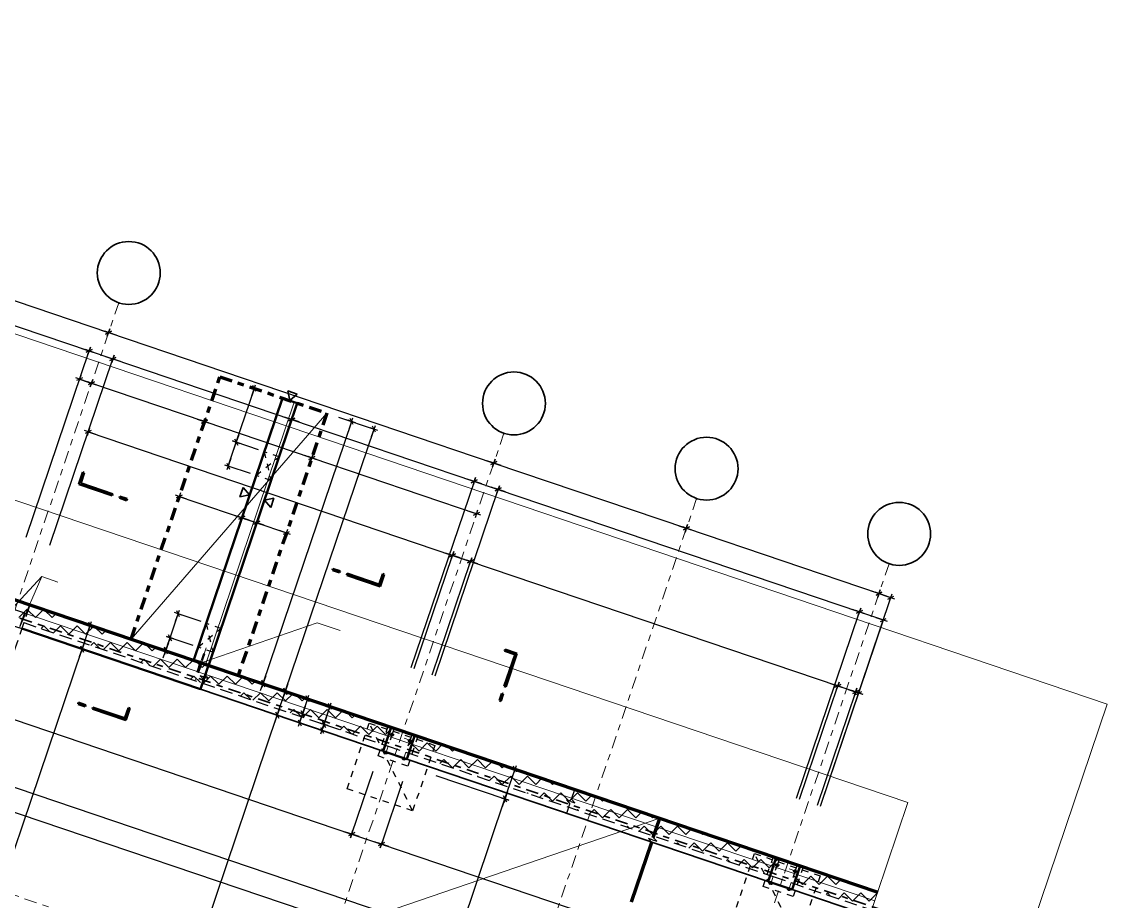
# Model space of a CAD drawing. Header units: metres. Extents: x 2661608 to 2661648.6, y 1209464.3 to 1209501.1.
# Drawn here: x 2661631.29 to 2661648.55, y 1209486.44 to 1209500.42 of the extents above; entities that cross this region are included whole.
import ezdxf

# ---------------------------------------------------------------- set-up
doc = ezdxf.new("R2010")
doc.units = ezdxf.units.M
for name, pattern in [('AUSGEZOGEN', [0]), ('GETRENNT2_S6', [0.3, 0.2, -0.1]), ('PHANTOM2_S8', [0.3, 0.2, -0.05, 0, -0.05]), ('STRICHLINIE_S4', [0.1, 0.05, -0.05]), ('STRICHPUNKT2_S5', [0.15, 0.1, -0.05]), ('VERDECKT2_S2', [0.025, 0, -0.025])]:
    doc.linetypes.add(name, pattern=pattern)
for name, color, linetype, lineweight in [('TB_639', 7, 'AUSGEZOGEN', 25), ('TB_640', 7, 'AUSGEZOGEN', 25), ('TB_641', 7, 'AUSGEZOGEN', 25), ('TB_642', 7, 'AUSGEZOGEN', 25), ('TB_643', 7, 'AUSGEZOGEN', 25), ('TB_645', 7, 'AUSGEZOGEN', 25), ('TB_646', 7, 'AUSGEZOGEN', 25), ('TB_649', 7, 'AUSGEZOGEN', 25), ('TB_650', 7, 'AUSGEZOGEN', 25), ('TB_651', 7, 'AUSGEZOGEN', 25), ('TB_652', 7, 'AUSGEZOGEN', 25)]:
    doc.layers.add(name, color=color, linetype=linetype, lineweight=lineweight)

msp = doc.modelspace()

# ---------------------------------------------------------------- linework, layer by layer
at = {"color": 0, "linetype": 'ByBlock', "lineweight": -2}
for p, q in [((2661632.552, 1209495.516), (2661632.73, 1209495.456)), ((2661632.789, 1209495.436), (2661632.611, 1209495.496)), ((2661632.623, 1209495.453), (2661632.718, 1209495.5)), ((2661632.718, 1209495.5), (2661632.623, 1209495.453)), ((2661632.65, 1209495.417), (2661632.691, 1209495.536)), ((2661632.691, 1209495.536), (2661632.65, 1209495.417)), ((2661632.242, 1209495.225), (2661632.42, 1209495.165)), ((2661632.479, 1209495.145), (2661632.302, 1209495.205)), ((2661632.313, 1209495.162), (2661632.408, 1209495.209)), ((2661632.408, 1209495.209), (2661632.313, 1209495.162)), ((2661632.341, 1209495.126), (2661632.381, 1209495.244)), ((2661632.381, 1209495.244), (2661632.341, 1209495.126)), ((2661632.621, 1209495.097), (2661632.799, 1209495.037)), ((2661632.858, 1209495.017), (2661632.68, 1209495.077)), ((2661632.692, 1209495.033), (2661632.787, 1209495.08)), ((2661632.787, 1209495.08), (2661632.692, 1209495.033)), ((2661632.72, 1209494.998), (2661632.76, 1209495.116)), ((2661632.76, 1209495.116), (2661632.72, 1209494.998)), ((2661632.228, 1209494.795), (2661632.188, 1209494.676)), ((2661632.327, 1209494.695), (2661632.149, 1209494.755)), ((2661632.256, 1209494.759), (2661632.161, 1209494.712)), ((2661632.279, 1209494.711), (2661632.457, 1209494.651)), ((2661632.516, 1209494.631), (2661632.339, 1209494.691)), ((2661632.35, 1209494.648), (2661632.445, 1209494.695)), ((2661632.445, 1209494.695), (2661632.35, 1209494.648)), ((2661632.378, 1209494.612), (2661632.418, 1209494.73)), ((2661632.418, 1209494.73), (2661632.378, 1209494.612)), ((2661635.048, 1209494.566), (2661634.929, 1209494.606)), ((2661634.948, 1209494.468), (2661635.008, 1209494.645)), ((2661635.012, 1209494.538), (2661634.965, 1209494.634)), ((2661634.079, 1209494.102), (2661634.257, 1209494.042)), ((2661634.15, 1209494.038), (2661634.245, 1209494.085)), ((2661634.245, 1209494.085), (2661634.15, 1209494.038)), ((2661634.177, 1209494.003), (2661634.218, 1209494.121)), ((2661634.218, 1209494.121), (2661634.177, 1209494.003)), ((2661635.463, 1209494.135), (2661635.64, 1209494.075)), ((2661635.7, 1209494.055), (2661635.522, 1209494.115)), ((2661635.534, 1209494.071), (2661635.629, 1209494.118)), ((2661635.629, 1209494.118), (2661635.534, 1209494.071)), ((2661635.561, 1209494.036), (2661635.601, 1209494.154)), ((2661635.601, 1209494.154), (2661635.561, 1209494.036)), ((2661636.496, 1209493.943), (2661636.556, 1209494.121)), ((2661636.56, 1209494.014), (2661636.513, 1209494.109)), ((2661632.465, 1209493.857), (2661632.288, 1209493.917)), ((2661632.394, 1209493.92), (2661632.299, 1209493.873)), ((2661632.367, 1209493.956), (2661632.327, 1209493.837)), ((2661634.316, 1209494.022), (2661634.138, 1209494.082)), ((2661636.595, 1209494.042), (2661636.477, 1209494.082)), ((2661636.951, 1209493.922), (2661636.832, 1209493.962)), ((2661636.851, 1209493.823), (2661636.912, 1209494.001)), ((2661636.915, 1209493.894), (2661636.868, 1209493.989)), ((2661634.759, 1209493.713), (2661634.641, 1209493.754)), ((2661634.641, 1209493.754), (2661634.759, 1209493.713)), ((2661634.66, 1209493.615), (2661634.72, 1209493.793)), ((2661634.723, 1209493.686), (2661634.676, 1209493.781)), ((2661634.676, 1209493.781), (2661634.723, 1209493.686)), ((2661634.74, 1209493.852), (2661634.68, 1209493.674)), ((2661634.548, 1209493.402), (2661634.595, 1209493.307)), ((2661634.612, 1209493.473), (2661634.551, 1209493.295)), ((2661635.784, 1209493.525), (2661635.962, 1209493.465)), ((2661636.021, 1209493.445), (2661635.843, 1209493.505)), ((2661635.855, 1209493.461), (2661635.95, 1209493.508)), ((2661635.95, 1209493.508), (2661635.855, 1209493.461)), ((2661635.882, 1209493.425), (2661635.923, 1209493.544)), ((2661635.923, 1209493.544), (2661635.882, 1209493.425)), ((2661638.677, 1209493.443), (2661638.855, 1209493.382)), ((2661638.914, 1209493.362), (2661638.736, 1209493.423)), ((2661638.748, 1209493.379), (2661638.843, 1209493.426)), ((2661638.843, 1209493.426), (2661638.748, 1209493.379)), ((2661638.776, 1209493.343), (2661638.816, 1209493.462)), ((2661638.816, 1209493.462), (2661638.776, 1209493.343)), ((2661634.512, 1209493.375), (2661634.631, 1209493.335)), ((2661638.368, 1209493.152), (2661638.545, 1209493.091)), ((2661638.604, 1209493.071), (2661638.427, 1209493.131)), ((2661638.438, 1209493.088), (2661638.533, 1209493.135)), ((2661638.533, 1209493.135), (2661638.438, 1209493.088)), ((2661638.466, 1209493.052), (2661638.506, 1209493.171)), ((2661638.506, 1209493.171), (2661638.466, 1209493.052)), ((2661633.912, 1209492.83), (2661633.735, 1209492.89)), ((2661633.842, 1209492.894), (2661633.747, 1209492.847)), ((2661633.814, 1209492.929), (2661633.774, 1209492.811)), ((2661638.746, 1209493.023), (2661638.924, 1209492.963)), ((2661638.983, 1209492.943), (2661638.806, 1209493.003)), ((2661638.817, 1209492.96), (2661638.912, 1209493.007)), ((2661638.912, 1209493.007), (2661638.817, 1209492.96)), ((2661638.845, 1209492.924), (2661638.885, 1209493.042)), ((2661638.885, 1209493.042), (2661638.845, 1209492.924)), ((2661634.67, 1209492.574), (2661634.848, 1209492.513)), ((2661634.907, 1209492.493), (2661634.729, 1209492.554)), ((2661634.741, 1209492.51), (2661634.836, 1209492.557)), ((2661634.836, 1209492.557), (2661634.741, 1209492.51)), ((2661634.769, 1209492.474), (2661634.809, 1209492.593)), ((2661634.809, 1209492.593), (2661634.769, 1209492.474)), ((2661638.405, 1209492.637), (2661638.582, 1209492.577)), ((2661638.475, 1209492.574), (2661638.571, 1209492.621)), ((2661638.503, 1209492.538), (2661638.543, 1209492.657)), ((2661634.907, 1209492.493), (2661635.085, 1209492.433)), ((2661635.144, 1209492.413), (2661634.966, 1209492.473)), ((2661634.978, 1209492.43), (2661635.073, 1209492.477)), ((2661635.073, 1209492.477), (2661634.978, 1209492.43)), ((2661635.005, 1209492.394), (2661635.045, 1209492.513)), ((2661635.045, 1209492.513), (2661635.005, 1209492.394)), ((2661641.74, 1209492.406), (2661641.917, 1209492.346)), ((2661641.977, 1209492.326), (2661641.799, 1209492.386)), ((2661641.811, 1209492.342), (2661641.906, 1209492.389)), ((2661641.906, 1209492.389), (2661641.811, 1209492.342)), ((2661641.838, 1209492.306), (2661641.878, 1209492.425)), ((2661641.878, 1209492.425), (2661641.838, 1209492.306)), ((2661635.381, 1209492.333), (2661635.558, 1209492.273)), ((2661635.451, 1209492.27), (2661635.547, 1209492.316)), ((2661635.479, 1209492.234), (2661635.519, 1209492.352)), ((2661638.022, 1209491.975), (2661638.2, 1209491.915)), ((2661638.259, 1209491.895), (2661638.081, 1209491.955)), ((2661638.093, 1209491.912), (2661638.188, 1209491.959)), ((2661638.188, 1209491.959), (2661638.093, 1209491.912)), ((2661638.12, 1209491.876), (2661638.16, 1209491.994)), ((2661638.16, 1209491.994), (2661638.12, 1209491.876)), ((2661638.306, 1209491.879), (2661638.484, 1209491.819)), ((2661638.543, 1209491.799), (2661638.365, 1209491.859)), ((2661638.377, 1209491.815), (2661638.472, 1209491.862)), ((2661638.472, 1209491.862), (2661638.377, 1209491.815)), ((2661638.405, 1209491.78), (2661638.445, 1209491.898)), ((2661638.445, 1209491.898), (2661638.405, 1209491.78)), ((2661644.802, 1209491.369), (2661644.98, 1209491.309)), ((2661645.039, 1209491.289), (2661644.862, 1209491.349)), ((2661644.873, 1209491.305), (2661644.968, 1209491.352)), ((2661644.968, 1209491.352), (2661644.873, 1209491.305)), ((2661644.901, 1209491.27), (2661644.941, 1209491.388)), ((2661644.941, 1209491.388), (2661644.901, 1209491.27)), ((2661645.09, 1209491.205), (2661645.13, 1209491.324)), ((2661644.992, 1209491.305), (2661645.169, 1209491.245)), ((2661645.063, 1209491.241), (2661645.158, 1209491.288)), ((2661633.835, 1209490.986), (2661633.717, 1209491.026)), ((2661633.736, 1209490.887), (2661633.796, 1209491.065)), ((2661633.8, 1209490.958), (2661633.753, 1209491.053)), ((2661644.493, 1209491.078), (2661644.67, 1209491.018)), ((2661644.729, 1209490.998), (2661644.552, 1209491.058)), ((2661644.563, 1209491.014), (2661644.659, 1209491.061)), ((2661644.659, 1209491.061), (2661644.563, 1209491.014)), ((2661644.591, 1209490.978), (2661644.631, 1209491.097)), ((2661644.631, 1209491.097), (2661644.591, 1209490.978)), ((2661632.437, 1209490.804), (2661632.319, 1209490.844)), ((2661632.338, 1209490.706), (2661632.398, 1209490.884)), ((2661632.402, 1209490.777), (2661632.355, 1209490.872)), ((2661644.871, 1209490.949), (2661645.049, 1209490.889)), ((2661644.942, 1209490.886), (2661645.037, 1209490.933)), ((2661644.97, 1209490.85), (2661645.01, 1209490.969)), ((2661633.707, 1209490.607), (2661633.589, 1209490.647)), ((2661633.589, 1209490.647), (2661633.707, 1209490.607)), ((2661633.608, 1209490.508), (2661633.668, 1209490.686)), ((2661633.671, 1209490.579), (2661633.624, 1209490.674)), ((2661633.624, 1209490.674), (2661633.671, 1209490.579)), ((2661633.688, 1209490.745), (2661633.628, 1209490.568)), ((2661632.309, 1209490.425), (2661632.191, 1209490.466)), ((2661632.191, 1209490.466), (2661632.309, 1209490.425)), ((2661632.21, 1209490.327), (2661632.27, 1209490.505)), ((2661632.273, 1209490.398), (2661632.226, 1209490.493)), ((2661632.226, 1209490.493), (2661632.273, 1209490.398)), ((2661632.29, 1209490.564), (2661632.23, 1209490.386)), ((2661633.54, 1209490.309), (2661633.601, 1209490.487)), ((2661633.554, 1209490.466), (2661633.601, 1209490.371)), ((2661633.617, 1209490.537), (2661633.557, 1209490.359)), ((2661633.604, 1209490.38), (2661633.557, 1209490.475)), ((2661633.557, 1209490.475), (2661633.604, 1209490.38)), ((2661633.621, 1209490.546), (2661633.56, 1209490.369)), ((2661633.518, 1209490.438), (2661633.636, 1209490.398)), ((2661633.64, 1209490.408), (2661633.521, 1209490.448)), ((2661633.521, 1209490.448), (2661633.64, 1209490.408)), ((2661635.088, 1209489.785), (2661635.148, 1209489.963)), ((2661635.102, 1209489.942), (2661635.149, 1209489.847)), ((2661635.165, 1209490.013), (2661635.105, 1209489.835)), ((2661635.152, 1209489.856), (2661635.105, 1209489.951)), ((2661635.105, 1209489.951), (2661635.152, 1209489.856)), ((2661635.169, 1209490.022), (2661635.108, 1209489.845)), ((2661635.066, 1209489.914), (2661635.184, 1209489.874)), ((2661635.188, 1209489.884), (2661635.069, 1209489.924)), ((2661635.069, 1209489.924), (2661635.188, 1209489.884)), ((2661635.54, 1209489.754), (2661635.421, 1209489.794)), ((2661635.421, 1209489.794), (2661635.54, 1209489.754)), ((2661635.44, 1209489.656), (2661635.5, 1209489.833)), ((2661635.504, 1209489.726), (2661635.457, 1209489.822)), ((2661635.457, 1209489.822), (2661635.504, 1209489.726)), ((2661635.521, 1209489.892), (2661635.46, 1209489.715)), ((2661644.147, 1209489.901), (2661644.325, 1209489.841)), ((2661644.384, 1209489.821), (2661644.206, 1209489.881)), ((2661644.218, 1209489.838), (2661644.313, 1209489.885)), ((2661644.313, 1209489.885), (2661644.218, 1209489.838)), ((2661644.245, 1209489.802), (2661644.286, 1209489.921)), ((2661644.286, 1209489.921), (2661644.245, 1209489.802)), ((2661644.431, 1209489.805), (2661644.609, 1209489.745)), ((2661644.479, 1209489.789), (2661644.656, 1209489.729)), ((2661644.668, 1209489.725), (2661644.49, 1209489.785)), ((2661644.502, 1209489.742), (2661644.597, 1209489.789)), ((2661644.597, 1209489.789), (2661644.502, 1209489.742)), ((2661644.53, 1209489.706), (2661644.57, 1209489.824)), ((2661644.57, 1209489.824), (2661644.53, 1209489.706)), ((2661644.55, 1209489.726), (2661644.645, 1209489.773)), ((2661644.577, 1209489.69), (2661644.617, 1209489.808)), ((2661635.895, 1209489.634), (2661635.776, 1209489.674)), ((2661635.796, 1209489.535), (2661635.856, 1209489.713)), ((2661635.859, 1209489.606), (2661635.812, 1209489.701)), ((2661635.312, 1209489.277), (2661635.372, 1209489.454)), ((2661635.376, 1209489.348), (2661635.329, 1209489.443)), ((2661635.329, 1209489.443), (2661635.376, 1209489.348)), ((2661635.392, 1209489.514), (2661635.332, 1209489.336)), ((2661635.815, 1209489.397), (2661635.696, 1209489.437)), ((2661635.696, 1209489.437), (2661635.815, 1209489.397)), ((2661635.715, 1209489.299), (2661635.775, 1209489.476)), ((2661635.779, 1209489.369), (2661635.732, 1209489.465)), ((2661635.732, 1209489.465), (2661635.779, 1209489.369)), ((2661635.796, 1209489.535), (2661635.735, 1209489.358)), ((2661636.25, 1209489.513), (2661636.132, 1209489.554)), ((2661636.151, 1209489.415), (2661636.211, 1209489.593)), ((2661636.214, 1209489.486), (2661636.167, 1209489.581)), ((2661635.411, 1209489.375), (2661635.293, 1209489.415)), ((2661635.293, 1209489.415), (2661635.411, 1209489.375)), ((2661635.648, 1209489.295), (2661635.767, 1209489.255)), ((2661635.684, 1209489.322), (2661635.731, 1209489.227)), ((2661635.747, 1209489.393), (2661635.687, 1209489.216)), ((2661636.154, 1209489.229), (2661636.035, 1209489.269)), ((2661636.035, 1209489.269), (2661636.154, 1209489.229)), ((2661636.103, 1209489.273), (2661636.042, 1209489.095)), ((2661636.055, 1209489.131), (2661636.115, 1209489.309)), ((2661636.118, 1209489.202), (2661636.071, 1209489.297)), ((2661636.071, 1209489.297), (2661636.118, 1209489.202)), ((2661636.135, 1209489.368), (2661636.075, 1209489.19)), ((2661636.003, 1209489.175), (2661636.122, 1209489.135)), ((2661636.039, 1209489.202), (2661636.086, 1209489.107)), ((2661639.094, 1209488.419), (2661639.154, 1209488.596)), ((2661639.157, 1209488.49), (2661639.11, 1209488.585)), ((2661639.193, 1209488.517), (2661639.075, 1209488.557)), ((2661639.033, 1209488.043), (2661638.914, 1209488.084)), ((2661638.914, 1209488.084), (2661639.033, 1209488.043)), ((2661638.933, 1209487.945), (2661638.993, 1209488.123)), ((2661638.997, 1209488.016), (2661638.95, 1209488.111)), ((2661638.95, 1209488.111), (2661638.997, 1209488.016)), ((2661639.013, 1209488.182), (2661638.953, 1209488.004)), ((2661636.417, 1209487.547), (2661636.595, 1209487.487)), ((2661636.654, 1209487.467), (2661636.476, 1209487.527)), ((2661636.488, 1209487.483), (2661636.583, 1209487.53)), ((2661636.583, 1209487.53), (2661636.488, 1209487.483)), ((2661636.515, 1209487.448), (2661636.556, 1209487.566)), ((2661636.556, 1209487.566), (2661636.515, 1209487.448)), ((2661636.891, 1209487.386), (2661637.068, 1209487.326)), ((2661637.127, 1209487.306), (2661636.95, 1209487.366)), ((2661636.962, 1209487.323), (2661637.057, 1209487.37)), ((2661637.057, 1209487.37), (2661636.962, 1209487.323)), ((2661636.989, 1209487.287), (2661637.029, 1209487.406)), ((2661637.029, 1209487.406), (2661636.989, 1209487.287))]:
    msp.add_line(p, q, dxfattribs=at)
at = {"layer": 'TB_639', "color": 191, "linetype": 'AUSGEZOGEN', "lineweight": 13, "transparency": 33554687}
for p, q in [((2661618.088, 1209497.246), (2661645.381, 1209488.006)), ((2661645.381, 1209488.006), (2661638.425, 1209467.461))]:
    msp.add_line(p, q, dxfattribs=at)
at = {"layer": 'TB_640', "color": 191, "linetype": 'AUSGEZOGEN', "lineweight": 13, "transparency": 33554687}
for p, q in [((2661634.214, 1209490.213), (2661635.622, 1209494.371)), ((2661644.9, 1209486.585), (2661631.038, 1209491.278)), ((2661644.852, 1209486.443), (2661631.132, 1209491.088))]:
    msp.add_line(p, q, dxfattribs=at)
at = {"layer": 'TB_640', "color": 7, "linetype": 'AUSGEZOGEN', "lineweight": 18, "transparency": 33554687}
msp.add_line((2661634.072, 1209490.261), (2661634.214, 1209490.213), dxfattribs=at)
at = {"layer": 'TB_641', "color": 7, "linetype": 'AUSGEZOGEN', "lineweight": 50, "transparency": 33554687}
for p, q in [((2661634.258, 1209490.188), (2661617.607, 1209495.826)), ((2661634.025, 1209490.277), (2661635.433, 1209494.436)), ((2661635.669, 1209494.355), (2661635.433, 1209494.436)), ((2661634.262, 1209490.197), (2661635.669, 1209494.355)), ((2661631.289, 1209490.771), (2661634.13, 1209489.809)), ((2661634.025, 1209490.277), (2661634.262, 1209490.197)), ((2661634.13, 1209489.809), (2661634.258, 1209490.188)), ((2661637.163, 1209489.204), (2661637.035, 1209488.825)), ((2661637.542, 1209489.076), (2661637.163, 1209489.204)), ((2661637.542, 1209489.076), (2661637.163, 1209489.204)), ((2661637.414, 1209488.697), (2661637.542, 1209489.076)), ((2661637.035, 1209488.825), (2661637.414, 1209488.697)), ((2661637.035, 1209488.825), (2661637.414, 1209488.697)), ((2661643.288, 1209487.131), (2661643.16, 1209486.752)), ((2661643.667, 1209487.002), (2661643.288, 1209487.131)), ((2661643.667, 1209487.002), (2661643.288, 1209487.131)), ((2661643.667, 1209487.002), (2661643.539, 1209486.623)), ((2661643.16, 1209486.752), (2661643.539, 1209486.623)), ((2661643.16, 1209486.752), (2661643.539, 1209486.623))]:
    msp.add_line(p, q, dxfattribs=at)
at = {"layer": 'TB_641', "color": 7, "linetype": 'AUSGEZOGEN', "lineweight": 35, "transparency": 33554687}
for p, q in [((2661635.668, 1209494.498), (2661635.52, 1209494.548)), ((2661635.52, 1209494.548), (2661635.551, 1209494.395)), ((2661635.551, 1209494.395), (2661635.668, 1209494.498)), ((2661634.759, 1209492.865), (2661634.809, 1209493.012)), ((2661634.911, 1209492.895), (2661634.759, 1209492.865)), ((2661634.809, 1209493.012), (2661634.911, 1209492.895)), ((2661635.3, 1209492.846), (2661635.148, 1209492.815)), ((2661635.148, 1209492.815), (2661635.25, 1209492.698)), ((2661635.25, 1209492.698), (2661635.3, 1209492.846)), ((2661634.258, 1209490.188), (2661637.163, 1209489.204)), ((2661634.13, 1209489.809), (2661637.035, 1209488.825)), ((2661643.288, 1209487.131), (2661637.542, 1209489.076)), ((2661637.414, 1209488.697), (2661643.16, 1209486.752)), ((2661644.9, 1209486.585), (2661643.667, 1209487.002)), ((2661643.539, 1209486.623), (2661644.772, 1209486.206))]:
    msp.add_line(p, q, dxfattribs=at)
at = {"layer": 'TB_641', "color": 7, "linetype": 'AUSGEZOGEN', "lineweight": 25, "transparency": 33554687}
for p, q in [((2661631.189, 1209491.069), (2661631.331, 1209491.021)), ((2661631.331, 1209491.021), (2661631.257, 1209490.803)), ((2661631.136, 1209490.823), (2661631.289, 1209490.771))]:
    msp.add_line(p, q, dxfattribs=at)
at = {"layer": 'TB_641', "color": 1, "linetype": 'AUSGEZOGEN', "lineweight": 25, "transparency": 33554687}
for p, q in [((2661634.207, 1209490.035), (2661634.258, 1209490.188)), ((2661634.194, 1209489.998), (2661634.128, 1209490.021)), ((2661634.128, 1209490.021), (2661634.182, 1209489.962)), ((2661634.13, 1209489.809), (2661634.182, 1209489.962)), ((2661634.194, 1209489.998), (2661634.261, 1209489.976)), ((2661634.261, 1209489.976), (2661634.207, 1209490.035)), ((2661640.032, 1209488.063), (2661640.084, 1209488.216)), ((2661640.019, 1209488.026), (2661639.953, 1209488.049)), ((2661639.953, 1209488.049), (2661640.007, 1209487.989)), ((2661640.086, 1209488.004), (2661640.032, 1209488.063)), ((2661639.955, 1209487.837), (2661640.007, 1209487.989)), ((2661640.019, 1209488.026), (2661640.086, 1209488.004))]:
    msp.add_line(p, q, dxfattribs=at)
at = {"layer": 'TB_642', "color": 7, "linetype": 'AUSGEZOGEN', "lineweight": 70, "transparency": 33554687}
msp.add_line((2661617.607, 1209495.826), (2661644.9, 1209486.585), dxfattribs=at)
at = {"layer": 'TB_642', "color": 7, "linetype": 'PHANTOM2_S8', "lineweight": 70, "transparency": 33554687}
for p, q in [((2661633.027, 1209490.605), (2661634.438, 1209494.772)), ((2661634.438, 1209494.772), (2661636.143, 1209494.195)), ((2661636.143, 1209494.195), (2661634.732, 1209490.027))]:
    msp.add_line(p, q, dxfattribs=at)
at = {"layer": 'TB_643', "color": 191, "linetype": 'AUSGEZOGEN', "lineweight": 13, "transparency": 33554687}
for p, q in [((2661616.522, 1209500.416), (2661648.551, 1209489.572)), ((2661648.551, 1209489.572), (2661639.991, 1209464.291))]:
    msp.add_line(p, q, dxfattribs=at)
at = {"layer": 'TB_643', "color": 7, "linetype": 'PHANTOM2_S8', "lineweight": 35, "transparency": 33554687}
msp.add_line((2661615.159, 1209496.39), (2661647.188, 1209485.546), dxfattribs=at)
at = {"layer": 'TB_643', "color": 7, "linetype": 'PHANTOM2_S8', "lineweight": 18, "transparency": 33554687}
for p, q in [((2661623.951, 1209469.722), (2661632.831, 1209495.95)), ((2661630.076, 1209467.649), (2661638.956, 1209493.876)), ((2661633.139, 1209466.612), (2661642.019, 1209492.839)), ((2661613.812, 1209492.412), (2661645.841, 1209481.568)), ((2661636.201, 1209465.575), (2661645.081, 1209491.802))]:
    msp.add_line(p, q, dxfattribs=at)
at = {"layer": 'TB_643', "color": 7, "linetype": 'AUSGEZOGEN', "lineweight": 35, "transparency": 33554687}
for centre in [(2661632.991, 1209496.423), (2661639.116, 1209494.35), (2661642.179, 1209493.313), (2661645.241, 1209492.276)]:
    msp.add_circle(centre, 0.5, dxfattribs=at)
at = {"layer": 'TB_645', "color": 7, "linetype": 'PHANTOM2_S8', "lineweight": 18, "transparency": 33554687}
msp.add_line((2661634.22, 1209490.465), (2661634.044, 1209489.944), dxfattribs=at)
at = {"layer": 'TB_645', "color": 7, "linetype": 'AUSGEZOGEN', "lineweight": 18, "transparency": 33554687}
for p, q in [((2661634.082, 1209490.089), (2661634.179, 1209490.373)), ((2661634.198, 1209490.367), (2661634.101, 1209490.083)), ((2661634.179, 1209490.373), (2661634.198, 1209490.367)), ((2661634.072, 1209490.082), (2661634.123, 1209490.233)), ((2661634.123, 1209490.233), (2661634.103, 1209490.24)), ((2661634.105, 1209490.071), (2661634.157, 1209490.222)), ((2661634.14, 1209490.228), (2661634.118, 1209490.162)), ((2661634.123, 1209490.233), (2661634.123, 1209490.233)), ((2661634.157, 1209490.222), (2661634.177, 1209490.215)), ((2661634.072, 1209490.082), (2661634.105, 1209490.071)), ((2661634.101, 1209490.083), (2661634.082, 1209490.089)), ((2661634.089, 1209490.076), (2661634.096, 1209490.074)), ((2661634.09, 1209490.076), (2661634.105, 1209490.071))]:
    msp.add_line(p, q, dxfattribs=at)
at = {"layer": 'TB_645', "color": 7, "linetype": 'VERDECKT2_S2', "lineweight": 25, "transparency": 33554687}
for p, q in [((2661636.463, 1209488.227), (2661636.815, 1209489.269)), ((2661636.815, 1209489.269), (2661637.857, 1209488.916)), ((2661637.505, 1209487.875), (2661636.815, 1209489.269)), ((2661637.857, 1209488.916), (2661637.505, 1209487.875)), ((2661637.505, 1209487.875), (2661636.463, 1209488.227)), ((2661642.588, 1209486.153), (2661642.941, 1209487.195)), ((2661642.941, 1209487.195), (2661643.983, 1209486.843)), ((2661643.63, 1209485.801), (2661642.941, 1209487.195)), ((2661643.983, 1209486.843), (2661643.63, 1209485.801))]:
    msp.add_line(p, q, dxfattribs=at)
at = {"layer": 'TB_646', "color": 7, "linetype": 'GETRENNT2_S6', "lineweight": 25, "transparency": 33554687}
for p, q in [((2661631.417, 1209491.15), (2661628.007, 1209492.304)), ((2661631.417, 1209491.15), (2661629.91, 1209486.698)), ((2661637.21, 1209489.188), (2661631.417, 1209491.15)), ((2661631.321, 1209490.866), (2661637.114, 1209488.904)), ((2661637.21, 1209489.188), (2661637.114, 1209488.904)), ((2661637.495, 1209489.092), (2661637.21, 1209489.188)), ((2661637.495, 1209489.092), (2661637.398, 1209488.808)), ((2661643.336, 1209487.114), (2661637.495, 1209489.092)), ((2661637.114, 1209488.904), (2661637.398, 1209488.808)), ((2661637.398, 1209488.808), (2661643.239, 1209486.83)), ((2661643.336, 1209487.114), (2661643.239, 1209486.83)), ((2661643.62, 1209487.018), (2661643.336, 1209487.114)), ((2661643.62, 1209487.018), (2661643.523, 1209486.734)), ((2661644.9, 1209486.585), (2661643.62, 1209487.018)), ((2661643.239, 1209486.83), (2661643.523, 1209486.734)), ((2661643.523, 1209486.734), (2661644.804, 1209486.301))]:
    msp.add_line(p, q, dxfattribs=at)
at = {"layer": 'TB_646', "color": 7, "linetype": 'AUSGEZOGEN', "lineweight": 18, "transparency": 33554687}
for p, q in [((2661631.242, 1209490.946), (2661631.374, 1209491.079)), ((2661631.388, 1209491.065), (2661631.374, 1209491.079)), ((2661631.507, 1209490.946), (2661631.388, 1209491.065)), ((2661631.507, 1209490.946), (2661631.636, 1209491.076)), ((2661631.772, 1209490.946), (2661631.646, 1209491.072)), ((2661631.772, 1209490.946), (2661631.834, 1209491.009)), ((2661631.598, 1209490.772), (2661631.639, 1209490.814)), ((2661631.724, 1209490.729), (2661631.639, 1209490.814)), ((2661631.796, 1209490.705), (2661631.905, 1209490.814)), ((2661632.037, 1209490.681), (2661631.905, 1209490.814)), ((2661632.037, 1209490.681), (2661632.17, 1209490.814)), ((2661632.302, 1209490.681), (2661632.17, 1209490.814)), ((2661632.302, 1209490.681), (2661632.428, 1209490.807)), ((2661632.567, 1209490.681), (2661632.448, 1209490.801)), ((2661632.567, 1209490.681), (2661632.627, 1209490.74)), ((2661632.39, 1209490.504), (2661632.435, 1209490.549)), ((2661632.526, 1209490.458), (2661632.435, 1209490.549)), ((2661632.588, 1209490.437), (2661632.7, 1209490.549)), ((2661632.833, 1209490.416), (2661632.7, 1209490.549)), ((2661632.833, 1209490.416), (2661632.965, 1209490.549)), ((2661633.098, 1209490.416), (2661632.965, 1209490.549)), ((2661633.098, 1209490.416), (2661633.221, 1209490.539)), ((2661633.363, 1209490.416), (2661633.25, 1209490.529)), ((2661633.363, 1209490.416), (2661633.419, 1209490.472)), ((2661633.182, 1209490.235), (2661633.23, 1209490.284)), ((2661633.328, 1209490.186), (2661633.23, 1209490.284)), ((2661633.38, 1209490.168), (2661633.496, 1209490.284)), ((2661633.628, 1209490.151), (2661633.496, 1209490.284)), ((2661633.628, 1209490.151), (2661633.761, 1209490.284)), ((2661633.893, 1209490.151), (2661633.761, 1209490.284)), ((2661633.893, 1209490.151), (2661634.013, 1209490.271)), ((2661634.158, 1209490.151), (2661634.052, 1209490.258)), ((2661634.158, 1209490.151), (2661634.211, 1209490.204)), ((2661633.975, 1209489.967), (2661634.026, 1209490.018)), ((2661634.13, 1209489.915), (2661634.026, 1209490.018)), ((2661634.173, 1209489.9), (2661634.291, 1209490.018)), ((2661634.424, 1209489.886), (2661634.291, 1209490.018)), ((2661634.424, 1209489.886), (2661634.556, 1209490.018)), ((2661634.689, 1209489.886), (2661634.556, 1209490.018)), ((2661634.689, 1209489.886), (2661634.806, 1209490.003)), ((2661634.954, 1209489.886), (2661634.853, 1209489.986)), ((2661634.954, 1209489.886), (2661635.004, 1209489.935)), ((2661634.767, 1209489.699), (2661634.821, 1209489.753)), ((2661634.931, 1209489.643), (2661634.821, 1209489.753)), ((2661634.965, 1209489.632), (2661635.087, 1209489.753)), ((2661635.219, 1209489.621), (2661635.087, 1209489.753)), ((2661635.219, 1209489.621), (2661635.352, 1209489.753)), ((2661635.484, 1209489.621), (2661635.352, 1209489.753)), ((2661635.484, 1209489.621), (2661635.598, 1209489.734)), ((2661635.749, 1209489.621), (2661635.655, 1209489.715)), ((2661635.749, 1209489.621), (2661635.796, 1209489.667)), ((2661635.559, 1209489.431), (2661635.617, 1209489.488)), ((2661635.733, 1209489.372), (2661635.617, 1209489.488)), ((2661635.758, 1209489.363), (2661635.882, 1209489.488)), ((2661636.015, 1209489.355), (2661635.882, 1209489.488)), ((2661636.015, 1209489.355), (2661636.147, 1209489.488)), ((2661636.28, 1209489.355), (2661636.147, 1209489.488)), ((2661636.28, 1209489.355), (2661636.39, 1209489.466)), ((2661636.545, 1209489.355), (2661636.457, 1209489.443)), ((2661636.545, 1209489.355), (2661636.588, 1209489.399)), ((2661636.352, 1209489.162), (2661636.412, 1209489.223)), ((2661636.535, 1209489.1), (2661636.412, 1209489.223)), ((2661636.55, 1209489.095), (2661636.678, 1209489.223)), ((2661636.81, 1209489.09), (2661636.678, 1209489.223)), ((2661636.81, 1209489.09), (2661636.943, 1209489.223)), ((2661637.075, 1209489.09), (2661636.943, 1209489.223)), ((2661637.075, 1209489.09), (2661637.183, 1209489.198)), ((2661637.437, 1209488.921), (2661637.473, 1209488.958)), ((2661637.606, 1209488.825), (2661637.473, 1209488.958)), ((2661637.606, 1209488.825), (2661637.738, 1209488.958)), ((2661637.871, 1209488.825), (2661637.738, 1209488.958)), ((2661637.871, 1209488.825), (2661637.975, 1209488.929)), ((2661638.136, 1209488.825), (2661638.061, 1209488.9)), ((2661638.136, 1209488.825), (2661638.173, 1209488.862)), ((2661637.937, 1209488.626), (2661638.003, 1209488.693)), ((2661638.136, 1209488.56), (2661638.003, 1209488.693)), ((2661638.136, 1209488.56), (2661638.269, 1209488.693)), ((2661638.401, 1209488.56), (2661638.269, 1209488.693)), ((2661638.401, 1209488.56), (2661638.534, 1209488.693)), ((2661638.666, 1209488.56), (2661638.534, 1209488.693)), ((2661638.666, 1209488.56), (2661638.767, 1209488.661)), ((2661638.931, 1209488.56), (2661638.862, 1209488.629)), ((2661638.931, 1209488.56), (2661638.966, 1209488.594)), ((2661638.531, 1209488.424), (2661638.534, 1209488.427)), ((2661638.539, 1209488.422), (2661638.534, 1209488.427)), ((2661638.729, 1209488.357), (2661638.799, 1209488.427)), ((2661638.931, 1209488.295), (2661638.799, 1209488.427)), ((2661638.931, 1209488.295), (2661639.064, 1209488.427)), ((2661639.197, 1209488.295), (2661639.064, 1209488.427)), ((2661639.197, 1209488.295), (2661639.329, 1209488.427)), ((2661639.462, 1209488.295), (2661639.329, 1209488.427)), ((2661639.462, 1209488.295), (2661639.56, 1209488.393)), ((2661639.727, 1209488.295), (2661639.664, 1209488.357)), ((2661639.727, 1209488.295), (2661639.758, 1209488.326)), ((2661639.323, 1209488.156), (2661639.329, 1209488.162)), ((2661639.341, 1209488.15), (2661639.329, 1209488.162)), ((2661639.521, 1209488.089), (2661639.594, 1209488.162)), ((2661639.727, 1209488.03), (2661639.594, 1209488.162)), ((2661639.727, 1209488.03), (2661639.86, 1209488.162)), ((2661639.992, 1209488.03), (2661639.86, 1209488.162)), ((2661639.992, 1209488.03), (2661640.125, 1209488.162)), ((2661640.257, 1209488.03), (2661640.125, 1209488.162)), ((2661640.257, 1209488.03), (2661640.352, 1209488.125)), ((2661640.522, 1209488.03), (2661640.466, 1209488.086)), ((2661640.522, 1209488.03), (2661640.55, 1209488.057)), ((2661640.116, 1209487.888), (2661640.125, 1209487.897)), ((2661640.143, 1209487.879), (2661640.125, 1209487.897)), ((2661640.314, 1209487.821), (2661640.39, 1209487.897)), ((2661640.522, 1209487.764), (2661640.39, 1209487.897)), ((2661640.522, 1209487.764), (2661640.655, 1209487.897)), ((2661640.788, 1209487.764), (2661640.655, 1209487.897)), ((2661640.788, 1209487.764), (2661640.92, 1209487.897)), ((2661641.053, 1209487.764), (2661640.92, 1209487.897)), ((2661641.053, 1209487.764), (2661641.145, 1209487.856)), ((2661641.318, 1209487.764), (2661641.268, 1209487.815)), ((2661641.318, 1209487.764), (2661641.343, 1209487.789)), ((2661640.908, 1209487.62), (2661640.92, 1209487.632)), ((2661640.945, 1209487.607), (2661640.92, 1209487.632)), ((2661641.106, 1209487.553), (2661641.185, 1209487.632)), ((2661641.318, 1209487.499), (2661641.185, 1209487.632)), ((2661641.318, 1209487.499), (2661641.451, 1209487.632)), ((2661641.583, 1209487.499), (2661641.451, 1209487.632)), ((2661641.583, 1209487.499), (2661641.716, 1209487.632)), ((2661641.848, 1209487.499), (2661641.716, 1209487.632)), ((2661641.848, 1209487.499), (2661641.937, 1209487.588)), ((2661642.113, 1209487.499), (2661642.07, 1209487.543)), ((2661641.7, 1209487.351), (2661641.716, 1209487.367)), ((2661641.747, 1209487.336), (2661641.716, 1209487.367)), ((2661641.898, 1209487.284), (2661641.981, 1209487.367)), ((2661642.113, 1209487.234), (2661641.981, 1209487.367)), ((2661642.113, 1209487.499), (2661642.135, 1209487.521)), ((2661642.113, 1209487.234), (2661642.246, 1209487.367)), ((2661642.379, 1209487.234), (2661642.246, 1209487.367)), ((2661642.379, 1209487.234), (2661642.511, 1209487.367)), ((2661642.644, 1209487.234), (2661642.511, 1209487.367)), ((2661642.644, 1209487.234), (2661642.729, 1209487.32)), ((2661642.909, 1209487.234), (2661642.871, 1209487.272)), ((2661642.909, 1209487.234), (2661642.927, 1209487.253)), ((2661642.493, 1209487.083), (2661642.511, 1209487.102)), ((2661642.548, 1209487.064), (2661642.511, 1209487.102)), ((2661642.691, 1209487.016), (2661642.776, 1209487.102)), ((2661642.909, 1209486.969), (2661642.776, 1209487.102)), ((2661642.909, 1209486.969), (2661643.042, 1209487.102)), ((2661643.174, 1209486.969), (2661643.042, 1209487.102)), ((2661643.174, 1209486.969), (2661643.307, 1209487.102)), ((2661643.325, 1209487.083), (2661643.307, 1209487.102)), ((2661643.551, 1209486.816), (2661643.572, 1209486.836)), ((2661643.704, 1209486.704), (2661643.572, 1209486.836)), ((2661643.704, 1209486.969), (2661643.673, 1209487)), ((2661643.704, 1209486.969), (2661643.72, 1209486.984)), ((2661643.704, 1209486.704), (2661643.837, 1209486.836)), ((2661643.97, 1209486.704), (2661643.837, 1209486.836)), ((2661643.97, 1209486.704), (2661644.102, 1209486.836)), ((2661644.235, 1209486.704), (2661644.102, 1209486.836)), ((2661644.235, 1209486.704), (2661644.314, 1209486.783)), ((2661644.5, 1209486.704), (2661644.475, 1209486.729)), ((2661644.5, 1209486.704), (2661644.512, 1209486.716)), ((2661644.078, 1209486.547), (2661644.102, 1209486.571)), ((2661644.152, 1209486.521), (2661644.102, 1209486.571)), ((2661644.276, 1209486.479), (2661644.367, 1209486.571)), ((2661644.5, 1209486.439), (2661644.367, 1209486.571)), ((2661644.5, 1209486.439), (2661644.633, 1209486.571)), ((2661644.765, 1209486.439), (2661644.633, 1209486.571)), ((2661644.765, 1209486.439), (2661644.894, 1209486.568))]:
    msp.add_line(p, q, dxfattribs=at)
at = {"layer": 'TB_649', "color": 7, "linetype": 'AUSGEZOGEN', "lineweight": 25, "transparency": 33554687}
for p, q in [((2661626.545, 1209497.55), (2661632.67, 1209495.476)), ((2661629.567, 1209496.131), (2661632.361, 1209495.185)), ((2661632.67, 1209495.476), (2661632.67, 1209495.476)), ((2661632.67, 1209495.476), (2661632.67, 1209495.476)), ((2661632.67, 1209495.476), (2661638.796, 1209493.403)), ((2661631.359, 1209492.225), (2661632.361, 1209495.185)), ((2661631.359, 1209492.225), (2661632.361, 1209495.185)), ((2661632.361, 1209495.185), (2661632.74, 1209495.057)), ((2661631.737, 1209492.097), (2661632.74, 1209495.057)), ((2661631.737, 1209492.097), (2661632.74, 1209495.057)), ((2661632.74, 1209495.057), (2661635.581, 1209494.095)), ((2661632.208, 1209494.735), (2661632.208, 1209494.735)), ((2661632.208, 1209494.735), (2661632.398, 1209494.671)), ((2661632.398, 1209494.671), (2661632.398, 1209494.671)), ((2661632.398, 1209494.671), (2661632.398, 1209494.671)), ((2661632.398, 1209494.671), (2661634.198, 1209494.062)), ((2661634.7, 1209493.734), (2661634.988, 1209494.586)), ((2661634.988, 1209494.586), (2661634.988, 1209494.586)), ((2661635.581, 1209494.095), (2661635.581, 1209494.095)), ((2661635.581, 1209494.095), (2661635.581, 1209494.095)), ((2661635.581, 1209494.095), (2661638.486, 1209493.111)), ((2661636.325, 1209494.134), (2661636.536, 1209494.062)), ((2661636.325, 1209494.134), (2661636.891, 1209493.942)), ((2661634.198, 1209494.062), (2661634.198, 1209494.062)), ((2661634.198, 1209494.062), (2661634.198, 1209494.062)), ((2661634.198, 1209494.062), (2661635.902, 1209493.485)), ((2661635.128, 1209489.904), (2661636.536, 1209494.062)), ((2661635.48, 1209489.774), (2661636.891, 1209493.942)), ((2661632.347, 1209493.897), (2661632.347, 1209493.897)), ((2661632.347, 1209493.897), (2661638.14, 1209491.935)), ((2661634.571, 1209493.355), (2661634.7, 1209493.734)), ((2661635.054, 1209493.614), (2661634.7, 1209493.734)), ((2661635.054, 1209493.614), (2661634.7, 1209493.734)), ((2661635.902, 1209493.485), (2661635.902, 1209493.485)), ((2661635.902, 1209493.485), (2661635.902, 1209493.485)), ((2661635.902, 1209493.485), (2661638.523, 1209492.597)), ((2661638.796, 1209493.403), (2661638.796, 1209493.403)), ((2661638.796, 1209493.403), (2661638.796, 1209493.403)), ((2661638.796, 1209493.403), (2661641.858, 1209492.366)), ((2661634.928, 1209493.234), (2661634.571, 1209493.355)), ((2661637.484, 1209490.152), (2661638.486, 1209493.111)), ((2661637.484, 1209490.152), (2661638.486, 1209493.111)), ((2661638.486, 1209493.111), (2661638.865, 1209492.983)), ((2661637.863, 1209490.023), (2661638.865, 1209492.983)), ((2661637.863, 1209490.023), (2661638.865, 1209492.983)), ((2661638.865, 1209492.983), (2661644.611, 1209491.038)), ((2661633.794, 1209492.87), (2661633.794, 1209492.87)), ((2661633.794, 1209492.87), (2661634.789, 1209492.534)), ((2661634.789, 1209492.534), (2661634.789, 1209492.534)), ((2661634.789, 1209492.534), (2661634.789, 1209492.534)), ((2661634.789, 1209492.534), (2661635.025, 1209492.453)), ((2661638.523, 1209492.597), (2661638.523, 1209492.597)), ((2661635.025, 1209492.453), (2661635.025, 1209492.453)), ((2661635.025, 1209492.453), (2661635.025, 1209492.453)), ((2661635.025, 1209492.453), (2661635.499, 1209492.293)), ((2661641.858, 1209492.366), (2661641.858, 1209492.366)), ((2661641.858, 1209492.366), (2661641.858, 1209492.366)), ((2661641.858, 1209492.366), (2661644.921, 1209491.329)), ((2661635.499, 1209492.293), (2661635.499, 1209492.293)), ((2661637.531, 1209490.135), (2661638.14, 1209491.935)), ((2661637.531, 1209490.135), (2661638.14, 1209491.935)), ((2661638.14, 1209491.935), (2661638.425, 1209491.839)), ((2661637.815, 1209490.039), (2661638.425, 1209491.839)), ((2661637.815, 1209490.039), (2661638.425, 1209491.839)), ((2661638.425, 1209491.839), (2661644.266, 1209489.861)), ((2661644.921, 1209491.329), (2661644.921, 1209491.329)), ((2661644.921, 1209491.329), (2661644.921, 1209491.329)), ((2661644.921, 1209491.329), (2661645.11, 1209491.265)), ((2661643.988, 1209487.949), (2661645.11, 1209491.265)), ((2661633.648, 1209490.627), (2661633.776, 1209491.006)), ((2661634.143, 1209490.882), (2661633.776, 1209491.006)), ((2661643.609, 1209488.078), (2661644.611, 1209491.038)), ((2661643.609, 1209488.078), (2661644.611, 1209491.038)), ((2661644.611, 1209491.038), (2661644.99, 1209490.909)), ((2661632.25, 1209490.445), (2661632.378, 1209490.824)), ((2661632.378, 1209490.824), (2661632.378, 1209490.824)), ((2661643.988, 1209487.949), (2661644.99, 1209490.909)), ((2661633.58, 1209490.428), (2661633.648, 1209490.627)), ((2661634.013, 1209490.503), (2661633.648, 1209490.627)), ((2661634.013, 1209490.503), (2661633.648, 1209490.627)), ((2661630.871, 1209486.373), (2661632.25, 1209490.445)), ((2661632.25, 1209490.445), (2661632.25, 1209490.445)), ((2661632.25, 1209490.445), (2661632.25, 1209490.445)), ((2661633.577, 1209490.418), (2661633.58, 1209490.428)), ((2661633.577, 1209490.418), (2661633.577, 1209490.418)), ((2661633.946, 1209490.304), (2661633.58, 1209490.428)), ((2661633.946, 1209490.304), (2661633.58, 1209490.428)), ((2661634.64, 1209490.069), (2661635.128, 1209489.904)), ((2661634.64, 1209490.069), (2661635.128, 1209489.904)), ((2661635.125, 1209489.894), (2661635.128, 1209489.904)), ((2661635.125, 1209489.894), (2661635.125, 1209489.894)), ((2661635.352, 1209489.395), (2661635.48, 1209489.774)), ((2661635.48, 1209489.774), (2661635.48, 1209489.774)), ((2661635.48, 1209489.774), (2661635.48, 1209489.774)), ((2661643.656, 1209488.062), (2661644.266, 1209489.861)), ((2661643.656, 1209488.062), (2661644.266, 1209489.861)), ((2661644.266, 1209489.861), (2661644.55, 1209489.765)), ((2661635.755, 1209489.417), (2661635.836, 1209489.654)), ((2661635.836, 1209489.654), (2661635.836, 1209489.654)), ((2661643.94, 1209487.965), (2661644.55, 1209489.765)), ((2661643.94, 1209487.965), (2661644.55, 1209489.765)), ((2661644.55, 1209489.765), (2661644.597, 1209489.749)), ((2661644.597, 1209489.749), (2661644.597, 1209489.749)), ((2661636.095, 1209489.249), (2661636.191, 1209489.533)), ((2661636.191, 1209489.533), (2661636.191, 1209489.533)), ((2661634.117, 1209485.748), (2661635.352, 1209489.395)), ((2661635.352, 1209489.395), (2661635.352, 1209489.395)), ((2661635.352, 1209489.395), (2661635.352, 1209489.395)), ((2661635.707, 1209489.275), (2661635.755, 1209489.417)), ((2661635.707, 1209489.275), (2661635.707, 1209489.275)), ((2661635.755, 1209489.417), (2661635.755, 1209489.417)), ((2661635.755, 1209489.417), (2661635.755, 1209489.417)), ((2661636.063, 1209489.155), (2661636.095, 1209489.249)), ((2661636.063, 1209489.155), (2661636.063, 1209489.155)), ((2661636.095, 1209489.249), (2661636.095, 1209489.249)), ((2661636.095, 1209489.249), (2661636.095, 1209489.249)), ((2661630.511, 1209488.474), (2661640.53, 1209485.082)), ((2661630.391, 1209488.119), (2661636.137, 1209486.173))]:
    msp.add_line(p, q, dxfattribs=at)
at = {"layer": 'TB_649', "color": 7, "linetype": 'AUSGEZOGEN', "lineweight": 18, "transparency": 33554687}
for p, q in [((2661633.027, 1209490.605), (2661636.143, 1209494.195)), ((2661631.606, 1209491.597), (2661630.948, 1209490.886)), ((2661631.606, 1209491.597), (2661631.251, 1209490.784)), ((2661631.865, 1209491.509), (2661631.606, 1209491.597)), ((2661635.989, 1209490.862), (2661634.14, 1209490.228)), ((2661636.35, 1209490.74), (2661635.989, 1209490.862)), ((2661613.194, 1209478.115), (2661641.436, 1209487.757))]:
    msp.add_line(p, q, dxfattribs=at)
at = {"layer": 'TB_649', "color": 7, "linetype": 'AUSGEZOGEN', "lineweight": 50, "transparency": 33554687}
for p, q in [((2661632.261, 1209493.255), (2661632.197, 1209493.065)), ((2661632.284, 1209493.247), (2661632.228, 1209493.08)), ((2661632.261, 1209493.255), (2661632.284, 1209493.247)), ((2661632.197, 1209493.065), (2661632.728, 1209492.885)), ((2661632.228, 1209493.08), (2661632.735, 1209492.908)), ((2661632.735, 1209492.908), (2661632.728, 1209492.885)), ((2661632.841, 1209492.847), (2661632.849, 1209492.87)), ((2661632.841, 1209492.847), (2661632.955, 1209492.809)), ((2661632.849, 1209492.87), (2661632.963, 1209492.831)), ((2661632.963, 1209492.831), (2661632.955, 1209492.809)), ((2661636.238, 1209491.722), (2661636.23, 1209491.7)), ((2661636.344, 1209491.661), (2661636.23, 1209491.7)), ((2661636.352, 1209491.684), (2661636.238, 1209491.722)), ((2661636.344, 1209491.661), (2661636.352, 1209491.684)), ((2661636.465, 1209491.645), (2661636.458, 1209491.623)), ((2661636.988, 1209491.443), (2661636.458, 1209491.623)), ((2661636.973, 1209491.473), (2661636.465, 1209491.645)), ((2661637.029, 1209491.64), (2661636.973, 1209491.473)), ((2661637.052, 1209491.632), (2661636.988, 1209491.443)), ((2661637.052, 1209491.632), (2661637.029, 1209491.64)), ((2661639.134, 1209490.361), (2661638.962, 1209489.854)), ((2661638.975, 1209490.441), (2661638.967, 1209490.418)), ((2661638.967, 1209490.418), (2661639.134, 1209490.361)), ((2661638.975, 1209490.441), (2661639.164, 1209490.376)), ((2661639.164, 1209490.376), (2661638.985, 1209489.846)), ((2661638.962, 1209489.854), (2661638.985, 1209489.846)), ((2661638.923, 1209489.74), (2661638.885, 1209489.626)), ((2661638.885, 1209489.626), (2661638.908, 1209489.619)), ((2661638.946, 1209489.732), (2661638.908, 1209489.619)), ((2661638.946, 1209489.732), (2661638.923, 1209489.74)), ((2661632.193, 1209489.595), (2661632.185, 1209489.572)), ((2661632.299, 1209489.533), (2661632.185, 1209489.572)), ((2661632.307, 1209489.556), (2661632.193, 1209489.595)), ((2661632.299, 1209489.533), (2661632.307, 1209489.556)), ((2661632.421, 1209489.518), (2661632.413, 1209489.495)), ((2661632.943, 1209489.315), (2661632.413, 1209489.495)), ((2661632.928, 1209489.346), (2661632.421, 1209489.518)), ((2661632.985, 1209489.512), (2661632.928, 1209489.346)), ((2661633.007, 1209489.505), (2661632.943, 1209489.315)), ((2661633.007, 1209489.505), (2661632.985, 1209489.512))]:
    msp.add_line(p, q, dxfattribs=at)
at = {"layer": 'TB_649', "color": 5, "linetype": 'AUSGEZOGEN', "lineweight": 25, "transparency": 33554687}
for p, q in [((2661630.837, 1209489.436), (2661636.535, 1209487.507)), ((2661636.872, 1209488.499), (2661636.535, 1209487.507)), ((2661636.872, 1209488.499), (2661636.535, 1209487.507)), ((2661637.871, 1209488.437), (2661638.973, 1209488.064)), ((2661637.871, 1209488.437), (2661638.973, 1209488.064)), ((2661638.973, 1209488.064), (2661639.134, 1209488.537)), ((2661639.134, 1209488.537), (2661639.134, 1209488.537)), ((2661637.346, 1209488.34), (2661637.009, 1209487.346)), ((2661637.346, 1209488.34), (2661637.009, 1209487.346)), ((2661637.835, 1209484.701), (2661638.973, 1209488.064)), ((2661636.535, 1209487.507), (2661637.009, 1209487.346)), ((2661637.009, 1209487.346), (2661640.856, 1209486.044))]:
    msp.add_line(p, q, dxfattribs=at)
at = {"layer": 'TB_650', "color": 1, "linetype": 'AUSGEZOGEN', "lineweight": 70, "transparency": 33554687}
for p, q in [((2661641.332, 1209487.451), (2661641.436, 1209487.757)), ((2661640.987, 1209486.43), (2661641.308, 1209487.377)), ((2661641.308, 1209487.377), (2661641.308, 1209487.377))]:
    msp.add_line(p, q, dxfattribs=at)
at = {"layer": 'TB_650', "color": 1, "linetype": 'AUSGEZOGEN', "lineweight": 25, "transparency": 33554687}
for p, q in [((2661641.32, 1209487.414), (2661641.254, 1209487.436)), ((2661641.254, 1209487.436), (2661641.308, 1209487.377)), ((2661641.32, 1209487.414), (2661641.386, 1209487.391)), ((2661641.386, 1209487.391), (2661641.332, 1209487.451))]:
    msp.add_line(p, q, dxfattribs=at)
at = {"layer": 'TB_651', "color": 7, "linetype": 'STRICHLINIE_S4', "lineweight": 25, "transparency": 33554687}
for p, q in [((2661635.381, 1209493.503), (2661635.144, 1209493.583)), ((2661635.144, 1209493.583), (2661635.252, 1209493.124)), ((2661635.016, 1209493.204), (2661635.381, 1209493.503)), ((2661635.252, 1209493.124), (2661635.016, 1209493.204)), ((2661634.457, 1209490.775), (2661634.22, 1209490.855)), ((2661634.22, 1209490.855), (2661634.329, 1209490.396)), ((2661634.092, 1209490.476), (2661634.457, 1209490.775)), ((2661634.329, 1209490.396), (2661634.092, 1209490.476))]:
    msp.add_line(p, q, dxfattribs=at)
at = {"layer": 'TB_652', "color": 5, "linetype": 'STRICHPUNKT2_S5', "lineweight": 25, "transparency": 33554687}
for p, q in [((2661636.955, 1209488.747), (2661637.116, 1209489.22)), ((2661637.116, 1209489.22), (2661637.589, 1209489.06)), ((2661637.589, 1209489.06), (2661637.429, 1209488.586)), ((2661637.429, 1209488.586), (2661636.955, 1209488.747)), ((2661643.08, 1209486.673), (2661643.241, 1209487.147)), ((2661643.241, 1209487.147), (2661643.714, 1209486.986)), ((2661643.714, 1209486.986), (2661643.554, 1209486.513)), ((2661643.554, 1209486.513), (2661643.08, 1209486.673))]:
    msp.add_line(p, q, dxfattribs=at)
at = {"layer": 'TB_652', "color": 5, "linetype": 'STRICHPUNKT2_S5', "lineweight": 18, "transparency": 33554687}
for p, q in [((2661637.084, 1209489.126), (2661637.273, 1209489.061)), ((2661637.21, 1209489.188), (2661637.146, 1209488.999)), ((2661637.495, 1209489.092), (2661637.43, 1209488.903)), ((2661637.368, 1209489.029), (2661637.557, 1209488.965)), ((2661636.987, 1209488.841), (2661637.177, 1209488.777)), ((2661637.114, 1209488.904), (2661637.05, 1209488.715)), ((2661637.272, 1209488.745), (2661637.461, 1209488.681)), ((2661637.398, 1209488.808), (2661637.334, 1209488.618)), ((2661643.209, 1209487.052), (2661643.398, 1209486.988)), ((2661643.336, 1209487.114), (2661643.271, 1209486.925)), ((2661643.62, 1209487.018), (2661643.556, 1209486.829)), ((2661643.493, 1209486.956), (2661643.682, 1209486.891)), ((2661643.113, 1209486.768), (2661643.302, 1209486.704)), ((2661643.239, 1209486.83), (2661643.175, 1209486.641)), ((2661643.397, 1209486.671), (2661643.586, 1209486.607)), ((2661643.523, 1209486.734), (2661643.459, 1209486.545))]:
    msp.add_line(p, q, dxfattribs=at)
for centre, radius in [((2661637.178, 1209489.094), 0.03), ((2661637.178, 1209489.094), 0.015), ((2661637.462, 1209488.997), 0.03), ((2661637.462, 1209488.997), 0.015), ((2661637.082, 1209488.809), 0.03), ((2661637.082, 1209488.809), 0.015), ((2661637.366, 1209488.713), 0.03), ((2661637.366, 1209488.713), 0.015), ((2661643.303, 1209487.02), 0.03), ((2661643.303, 1209487.02), 0.015), ((2661643.588, 1209486.924), 0.03), ((2661643.588, 1209486.924), 0.015), ((2661643.207, 1209486.736), 0.03), ((2661643.207, 1209486.736), 0.015), ((2661643.491, 1209486.639), 0.03), ((2661643.491, 1209486.639), 0.015)]:
    msp.add_circle(centre, radius, dxfattribs=at)

doc.saveas('drawing.dxf')
